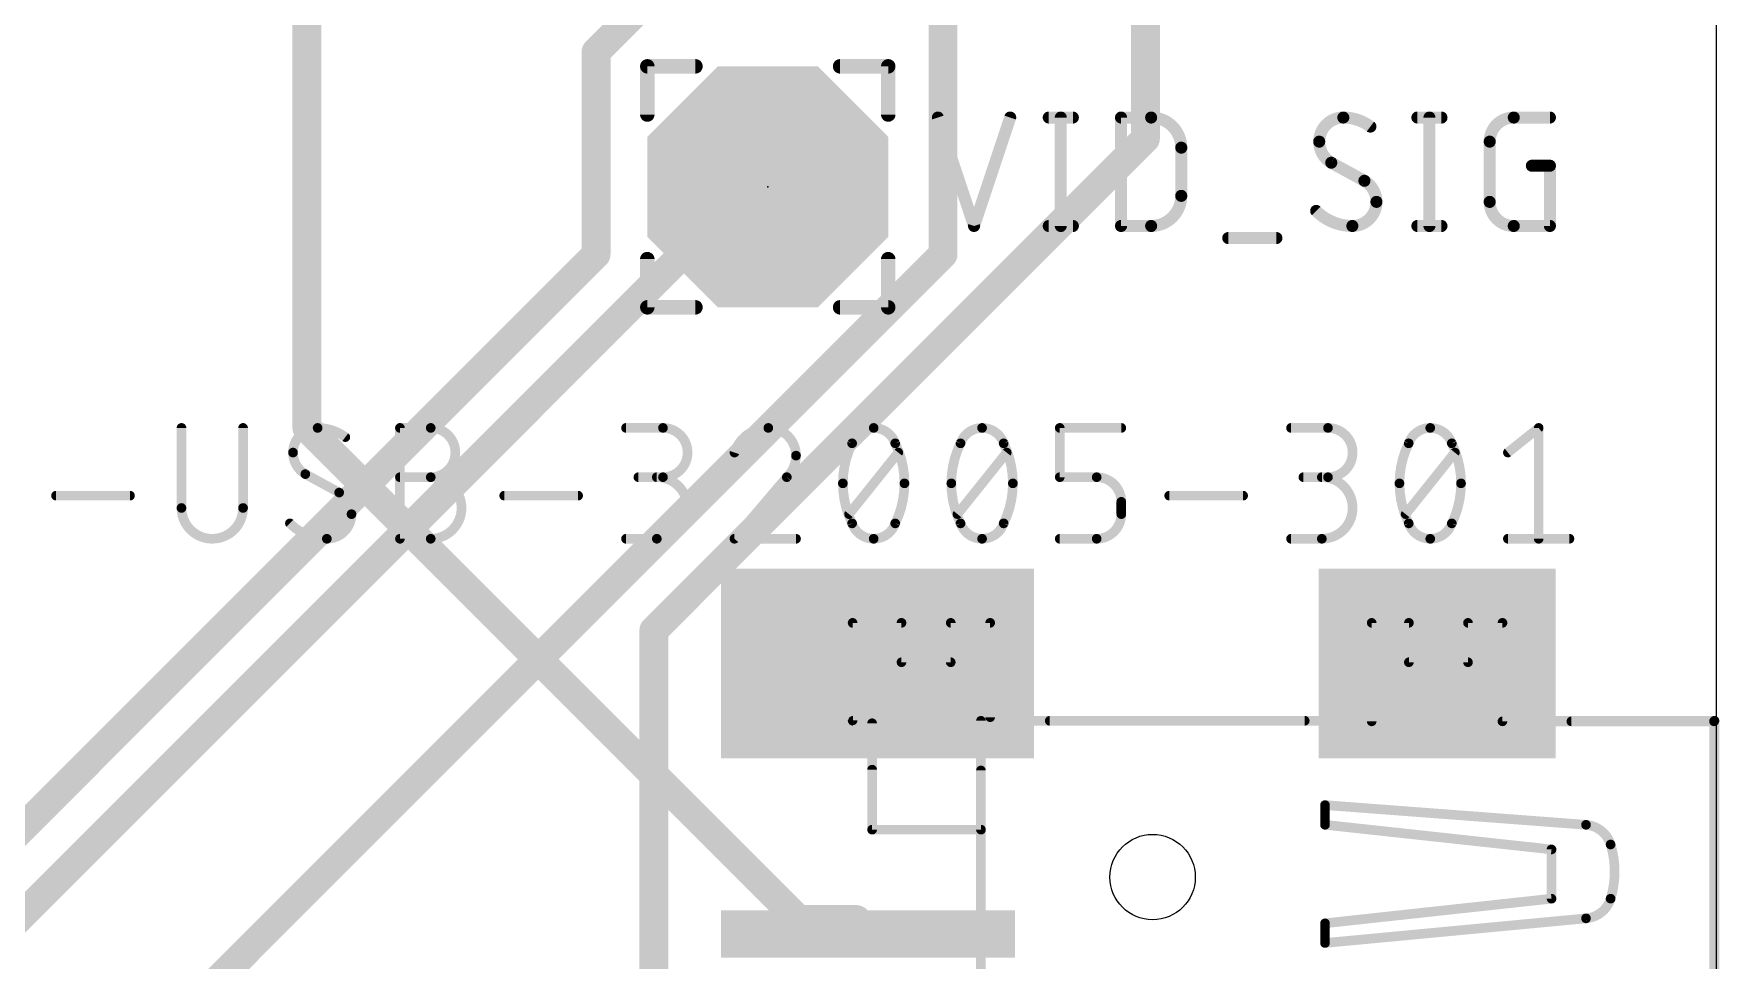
# Model space of a CAD drawing. Extents: x 0 to 88.5, y 0 to 67.
# Drawn here: x 70.76 to 88.53, y 10.85 to 20.61 of the extents above; entities that cross this region are included whole.
import ezdxf

# ---------------------------------------------------------------- set-up
doc = ezdxf.new("R2010")
doc.units = 0
for name, color, linetype in [('1', 12, 'CONTINUOUS'), ('16', 132, 'CONTINUOUS'), ('17', 110, 'CONTINUOUS'), ('20', 31, 'CONTINUOUS'), ('21', 253, 'CONTINUOUS'), ('23', 53, 'CONTINUOUS'), ('25', 253, 'CONTINUOUS'), ('27', 253, 'CONTINUOUS'), ('51', 253, 'CONTINUOUS')]:
    doc.layers.add(name, color=color, linetype=linetype)

# ---------------------------------------------------------------- blocks, each defined once
blk = doc.blocks.new('RECT')
blk.add_solid([(-0.5, -0.5), (0.5, -0.5), (-0.5, 0.5), (0.5, 0.5)])
blk = doc.blocks.new('OCTAGONP')
at = {"const_width": 0.5}
blk.add_lwpolyline([(-0.25, -0.1036), (-0.25, 0.1036), (-0.1036, 0.25), (0.1036, 0.25), (0.25, 0.1036), (0.25, -0.1036), (0.1036, -0.25), (-0.1036, -0.25), (-0.25, -0.1036), (-0.25, 0.1036)], dxfattribs=at)

msp = doc.modelspace()

# ---------------------------------------------------------------- linework, layer by layer
at = {"layer": '1', "const_width": 0.3048}
for points in [[(73.6416, 29.8704), (73.6416, 16.4592)], [(73.6416, 16.4592), (78.8232, 11.2776)], [(78.8232, 11.2776), (79.4328, 11.2776)], [(79.4328, 11.2776), (79.557, 11.125)]]:
    msp.add_lwpolyline(points, dxfattribs=at)
at = {"layer": '1', "const_width": 0.1524}
for points in [[(73.6955, 16.5131, 1), (73.5877, 16.4053)], [(73.5654, 16.4592, 1), (73.7178, 16.4592)], [(78.8232, 11.3538, 1), (78.8232, 11.2014)], [(78.7693, 11.2237, 1), (78.8771, 11.3315)], [(79.4919, 11.3257, 1), (79.3737, 11.2295)], [(79.4328, 11.2014, 1), (79.4328, 11.3538)], [(79.4979, 11.0769, 1), (79.6161, 11.1731)]]:
    msp.add_lwpolyline(points, format="xyb", dxfattribs=at)
at = {"layer": '16', "const_width": 0.3048}
for points in [[(80.3472, 54.2544), (80.3472, 18.288)], [(82.4808, 29.8704), (82.4808, 19.5072)], [(78.2136, 21.9456), (76.6896, 20.4216)], [(76.6896, 20.4216), (76.6896, 18.288)], [(82.4808, 19.5072), (77.2992, 14.3256)], [(78.2136, 18.8976), (62.6688, 3.3528)], [(78.2136, 18.8976), (78.5, 19)], [(76.6896, 18.288), (62.364, 3.9624)], [(80.3472, 18.288), (63.2784, 1.2192)], [(77.2992, 14.3256), (77.2992, 8.5344)]]:
    msp.add_lwpolyline(points, dxfattribs=at)
at = {"layer": '16', "const_width": 0.1524}
for points in [[(76.7658, 20.4216, 1), (76.6134, 20.4216)], [(76.6357, 20.4755, 1), (76.7435, 20.3677)], [(82.4046, 19.5072, 1), (82.557, 19.5072)], [(82.5347, 19.4533, 1), (82.4269, 19.5611)], [(78.1879, 18.9694, 1), (78.2393, 18.8258)], [(78.2675, 18.8437, 1), (78.1597, 18.9515)], [(78.5257, 18.9282, 1), (78.4743, 19.0718)], [(76.6134, 18.288, 1), (76.7658, 18.288)], [(76.7435, 18.2341, 1), (76.6357, 18.3419)], [(80.271, 18.288, 1), (80.4234, 18.288)], [(80.4011, 18.2341, 1), (80.2933, 18.3419)], [(77.3754, 14.3256, 1), (77.223, 14.3256)], [(77.2453, 14.3795, 1), (77.3531, 14.2717)]]:
    msp.add_lwpolyline(points, format="xyb", dxfattribs=at)
at = {"layer": '20'}
msp.add_line((88.5, 3), (88.5, 64), dxfattribs=at)
msp.add_circle((82.557, 11.725), 0.45, dxfattribs=at)
at = {"layer": '21'}
for points, const_width in [([(77.23, 20.27), (77.738, 20.27)], 0.1524), ([(77.23, 20.27), (77.23, 19.762)], 0.1524), ([(79.77, 20.27), (79.262, 20.27)], 0.1524), ([(79.77, 20.27), (79.77, 19.762)], 0.1524), ([(77.23, 17.73), (77.23, 18.238)], 0.1524), ([(79.77, 17.73), (79.77, 18.238)], 0.1524), ([(77.23, 17.73), (77.738, 17.73)], 0.1524), ([(79.262, 17.73), (79.77, 17.73)], 0.1524), ([(81.4728, 13.3722), (84.1601, 13.3722)], 0.1016), ([(88.4752, 13.3664), (86.9716, 13.3664)], 0.1016), ([(88.4752, 13.3665), (88.4752, 13.3664)], 0.1016), ([(88.4752, 13.3664), (88.4752, 5.6834)], 0.1016), ([(88.4798, 13.3723), (88.4798, 5.6777)], 0.1016), ([(79.5997, 12.8574), (79.5997, 12.2248)], 0.1016), ([(80.7472, 12.2249), (80.7472, 12.8492)], 0.1016), ([(84.3741, 12.4839), (87.1255, 12.2762)], 0.1016), ([(84.3741, 12.2762), (84.3741, 12.4839)], 0.1016), ([(79.5997, 12.2248), (80.7472, 12.2248)], 0.1016), ([(86.7621, 12.0167), (84.3741, 12.2762)], 0.1016), ([(86.7621, 11.4975), (86.7621, 12.0167)], 0.1016), ([(84.3741, 11.238), (86.7621, 11.4975)], 0.1016), ([(87.1255, 11.2899), (84.3741, 11.0303)], 0.1016), ([(84.3741, 11.0303), (84.3741, 11.238)], 0.1016)]:
    msp.add_lwpolyline(points, dxfattribs=dict(at, const_width=const_width))
for points, const_width in [([(77.23, 20.3081, 1), (77.23, 20.2319)], 0.0762), ([(77.2681, 20.27, 1), (77.1919, 20.27)], 0.0762), ([(77.738, 20.2319, 1), (77.738, 20.3081)], 0.0762), ([(79.262, 20.3081, 1), (79.262, 20.2319)], 0.0762), ([(79.8081, 20.27, 1), (79.7319, 20.27)], 0.0762), ([(79.77, 20.2319, 1), (79.77, 20.3081)], 0.0762), ([(77.1919, 19.762, 1), (77.2681, 19.762)], 0.0762), ([(79.7319, 19.762, 1), (79.8081, 19.762)], 0.0762), ([(77.2681, 18.238, 1), (77.1919, 18.238)], 0.0762), ([(79.8081, 18.238, 1), (79.7319, 18.238)], 0.0762), ([(77.23, 17.7681, 1), (77.23, 17.6919)], 0.0762), ([(77.738, 17.6919, 1), (77.738, 17.7681)], 0.0762), ([(79.262, 17.7681, 1), (79.262, 17.6919)], 0.0762), ([(79.77, 17.6919, 1), (79.77, 17.7681)], 0.0762), ([(77.1919, 17.73, 1), (77.2681, 17.73)], 0.0762), ([(79.7319, 17.73, 1), (79.8081, 17.73)], 0.0762), ([(81.4728, 13.3976, 1), (81.4728, 13.3468)], 0.0508), ([(84.1601, 13.3468, 1), (84.1601, 13.3976)], 0.0508), ([(86.9716, 13.3918, 1), (86.9716, 13.341)], 0.0508), ([(88.5006, 13.3665, 1), (88.4498, 13.3665)], 0.0508), ([(88.5006, 13.3664, 1), (88.4498, 13.3664)], 0.0508), ([(88.4498, 13.3664, 1), (88.5006, 13.3664)], 0.0508), ([(88.5052, 13.3723, 1), (88.4544, 13.3723)], 0.0508), ([(88.4752, 13.341, 1), (88.4752, 13.3918)], 0.0508), ([(79.6251, 12.8574, 1), (79.5743, 12.8574)], 0.0508), ([(80.7726, 12.8492, 1), (80.7218, 12.8492)], 0.0508), ([(84.376, 12.5092, 1), (84.3722, 12.4586)], 0.0508), ([(84.3995, 12.4839, 1), (84.3487, 12.4839)], 0.0508), ([(79.5997, 12.2502, 1), (79.5997, 12.1994)], 0.0508), ([(80.7472, 12.1994, 1), (80.7472, 12.2502)], 0.0508), ([(84.3768, 12.3015, 1), (84.3714, 12.2509)], 0.0508), ([(84.3487, 12.2762, 1), (84.3995, 12.2762)], 0.0508), ([(87.385, 12.0686, 0.3087), (87.1255, 12.2762)], 0.1016), ([(87.1274, 12.3015, 1), (87.1236, 12.2509)], 0.0508), ([(87.1236, 12.2509, 1), (87.1274, 12.3015)], 0.0508), ([(79.5743, 12.2248, 1), (79.6251, 12.2248)], 0.0508), ([(80.7218, 12.2249, 1), (80.7726, 12.2249)], 0.0508), ([(87.385, 11.4975, 0.1499), (87.385, 12.0686)], 0.1016), ([(87.4093, 12.076, 1), (87.3607, 12.0612)], 0.0508), ([(87.3607, 12.0612, 1), (87.4093, 12.076)], 0.0508), ([(86.7875, 12.0167, 1), (86.7367, 12.0167)], 0.0508), ([(86.7594, 11.9914, 1), (86.7648, 12.042)], 0.0508), ([(86.7367, 11.4975, 1), (86.7875, 11.4975)], 0.0508), ([(86.7648, 11.4722, 1), (86.7594, 11.5228)], 0.0508), ([(87.1255, 11.2899, 0.3087), (87.385, 11.4975)], 0.1016), ([(87.3607, 11.5049, 1), (87.4093, 11.4901)], 0.0508), ([(87.4093, 11.4901, 1), (87.3607, 11.5049)], 0.0508), ([(84.3995, 11.238, 1), (84.3487, 11.238)], 0.0508), ([(84.3714, 11.2633, 1), (84.3768, 11.2127)], 0.0508), ([(87.1236, 11.3152, 1), (87.1274, 11.2646)], 0.0508), ([(87.1279, 11.2646, 1), (87.1231, 11.3152)], 0.0508), ([(84.3717, 11.0556, 1), (84.3765, 11.005)], 0.0508), ([(84.3487, 11.0303, 1), (84.3995, 11.0303)], 0.0508)]:
    msp.add_lwpolyline(points, format="xyb", dxfattribs=dict(at, const_width=const_width))
at = {"layer": '23'}
msp.add_point((78.5, 19), dxfattribs=at)
at = {"layer": '25', "const_width": 0.127}
for points in [[(80.2935, 19.7305), (80.6745, 18.5875)], [(80.6745, 18.5875), (81.0555, 19.7305)], [(81.4619, 19.7305), (81.7159, 19.7305)], [(81.5889, 19.7305), (81.5889, 18.5875)], [(82.2239, 18.5875), (82.2239, 19.7305)], [(82.2239, 19.7305), (82.5414, 19.7305)], [(85.3481, 19.7305), (85.6021, 19.7305)], [(85.4751, 19.7305), (85.4751, 18.5875)], [(86.3641, 19.7305), (86.7451, 19.7305)], [(82.8589, 19.413), (82.8589, 18.905)], [(86.1101, 18.8415), (86.1101, 19.4765)], [(84.7893, 19.0638), (84.44, 19.2543)], [(86.5546, 19.2225), (86.7451, 19.2225)], [(86.7451, 19.2225), (86.7451, 18.5875)], [(81.4619, 18.5875), (81.7159, 18.5875)], [(82.5414, 18.5875), (82.2239, 18.5875)], [(83.3542, 18.4605), (83.8622, 18.4605)], [(85.3481, 18.5875), (85.6021, 18.5875)], [(86.7451, 18.5875), (86.3641, 18.5875)]]:
    msp.add_lwpolyline(points, dxfattribs=at)
at = {"layer": '25'}
for points, const_width in [([(80.3236, 19.7405, 1), (80.2634, 19.7205)], 0.0635), ([(81.0856, 19.7205, 1), (81.0254, 19.7405)], 0.0635), ([(81.4619, 19.7622, 1), (81.4619, 19.6988)], 0.0635), ([(81.6207, 19.7305, 1), (81.5572, 19.7305)], 0.0635), ([(81.7159, 19.6988, 1), (81.7159, 19.7622)], 0.0635), ([(82.2557, 19.7305, 1), (82.1921, 19.7305)], 0.0635), ([(82.2239, 19.7622, 1), (82.2239, 19.6988)], 0.0635), ([(82.8589, 19.413, 0.4142), (82.5414, 19.7305)], 0.127), ([(82.5414, 19.7622, 1), (82.5414, 19.6988)], 0.0635), ([(82.5414, 19.6988, 1), (82.5414, 19.7622)], 0.0635), ([(84.5671, 19.7305, 0.4142), (84.3131, 19.4765)], 0.127), ([(84.8528, 19.6352, 0.1623), (84.5671, 19.7305)], 0.127), ([(84.567, 19.7622, 1), (84.5671, 19.6988)], 0.0635), ([(84.5671, 19.6988, 1), (84.5671, 19.7622)], 0.0635), ([(85.3481, 19.7622, 1), (85.3481, 19.6988)], 0.0635), ([(85.5069, 19.7305, 1), (85.4433, 19.7305)], 0.0635), ([(85.6021, 19.6988, 1), (85.6021, 19.7622)], 0.0635), ([(86.3641, 19.7305, 0.4142), (86.1101, 19.4765)], 0.127), ([(86.3641, 19.7622, 1), (86.3641, 19.6988)], 0.0635), ([(86.3641, 19.6988, 1), (86.3641, 19.7622)], 0.0635), ([(86.7451, 19.6988, 1), (86.7451, 19.7622)], 0.0635), ([(84.8337, 19.6099, 1), (84.8719, 19.6606)], 0.0635), ([(82.8907, 19.413, 1), (82.8272, 19.413)], 0.0635), ([(82.8272, 19.413, 1), (82.8907, 19.413)], 0.0635), ([(84.3448, 19.4765, 1), (84.2813, 19.4765)], 0.0635), ([(84.2813, 19.4765, 1), (84.3448, 19.4765)], 0.0635), ([(84.3131, 19.4765, 0.2656), (84.44, 19.2543)], 0.127), ([(86.1419, 19.4765, 1), (86.0784, 19.4765)], 0.0635), ([(86.0784, 19.4765, 1), (86.1419, 19.4765)], 0.0635), ([(84.4553, 19.2821, 1), (84.4248, 19.2264)], 0.0635), ([(84.4239, 19.2269, 1), (84.4562, 19.2816)], 0.0635), ([(86.5546, 19.2542, 1), (86.5546, 19.1908)], 0.0635), ([(86.7769, 19.2225, 1), (86.7134, 19.2225)], 0.0635), ([(86.7451, 19.1908, 1), (86.7451, 19.2542)], 0.0635), ([(84.9163, 18.8415, 0.2656), (84.7893, 19.0638)], 0.127), ([(84.8054, 19.0911, 1), (84.7732, 19.0364)], 0.0635), ([(84.7741, 19.0359, 1), (84.8045, 19.0916)], 0.0635), ([(82.5414, 18.5875, 0.4142), (82.8589, 18.905)], 0.127), ([(82.8907, 18.905, 1), (82.8272, 18.905)], 0.0635), ([(82.8272, 18.905, 1), (82.8907, 18.905)], 0.0635), ([(84.6623, 18.5875, 0.4142), (84.9163, 18.8415)], 0.127), ([(84.9481, 18.8415, 1), (84.8846, 18.8415)], 0.0635), ([(84.8846, 18.8415, 1), (84.9481, 18.8415)], 0.0635), ([(86.1101, 18.8415, 0.4142), (86.3641, 18.5875)], 0.127), ([(86.1419, 18.8415, 1), (86.0784, 18.8415)], 0.0635), ([(86.0784, 18.8415, 1), (86.1419, 18.8415)], 0.0635), ([(84.2813, 18.7462, 0.2), (84.6623, 18.5875)], 0.127), ([(84.3038, 18.7686, 1), (84.2588, 18.7239)], 0.0635), ([(80.6444, 18.5975, 1), (80.7046, 18.5775)], 0.0635), ([(80.6444, 18.5775, 1), (80.7046, 18.5975)], 0.0635), ([(81.4619, 18.6193, 1), (81.4619, 18.5558)], 0.0635), ([(81.5572, 18.5875, 1), (81.6207, 18.5875)], 0.0635), ([(81.7159, 18.5558, 1), (81.7159, 18.6193)], 0.0635), ([(82.1921, 18.5875, 1), (82.2557, 18.5875)], 0.0635), ([(82.2239, 18.6193, 1), (82.2239, 18.5558)], 0.0635), ([(82.5414, 18.6193, 1), (82.5414, 18.5558)], 0.0635), ([(82.5414, 18.5558, 1), (82.5414, 18.6193)], 0.0635), ([(83.3542, 18.4922, 1), (83.3542, 18.4288)], 0.0635), ([(83.8622, 18.4288, 1), (83.8622, 18.4922)], 0.0635), ([(84.6623, 18.6193, 1), (84.6623, 18.5558)], 0.0635), ([(84.6623, 18.5558, 1), (84.6623, 18.6193)], 0.0635), ([(85.3481, 18.6193, 1), (85.3481, 18.5558)], 0.0635), ([(85.4433, 18.5875, 1), (85.5069, 18.5875)], 0.0635), ([(85.6021, 18.5558, 1), (85.6021, 18.6193)], 0.0635), ([(86.3641, 18.6193, 1), (86.3641, 18.5558)], 0.0635), ([(86.3641, 18.5558, 1), (86.3641, 18.6193)], 0.0635), ([(86.7134, 18.5875, 1), (86.7769, 18.5875)], 0.0635), ([(86.7451, 18.5558, 1), (86.7451, 18.6193)], 0.0635)]:
    msp.add_lwpolyline(points, format="xyb", dxfattribs=dict(at, const_width=const_width))
at = {"layer": '27', "const_width": 0.1016}
for points in [[(72.3194, 16.4592), (72.3194, 15.6154)], [(72.9685, 15.6154), (72.9685, 16.4592)], [(74.6223, 15.2908), (74.6223, 16.4592)], [(74.6223, 16.4592), (74.9469, 16.4592)], [(77.0057, 16.4592), (77.3952, 16.4592)], [(81.5777, 15.9399), (81.5777, 16.4592)], [(81.5777, 16.4592), (82.2268, 16.4592)], [(84.0161, 16.4592), (84.4056, 16.4592)], [(86.3021, 16.1996), (86.6266, 16.4592)], [(86.6266, 16.4592), (86.6266, 15.2908)], [(79.3566, 15.5504), (79.8759, 16.1996)], [(80.4996, 15.5504), (81.0189, 16.1996)], [(85.224, 15.5504), (85.7433, 16.1996)], [(73.9817, 15.7776), (73.6247, 15.9724)], [(74.6223, 15.9399), (74.9469, 15.9399)], [(77.3952, 15.9399), (77.1355, 15.9399)], [(78.7005, 15.9399), (78.1487, 15.2908)], [(81.9672, 15.9399), (81.5777, 15.9399)], [(84.4056, 15.9399), (84.1459, 15.9399)], [(70.9972, 15.7452), (71.7761, 15.7452)], [(75.7216, 15.7452), (76.5005, 15.7452)], [(82.2268, 15.5504), (82.2268, 15.6803)], [(82.732, 15.7452), (83.5109, 15.7452)], [(74.9469, 15.2908), (74.6223, 15.2908)], [(77.0057, 15.2908), (77.3303, 15.2908)], [(78.1487, 15.2908), (78.7978, 15.2908)], [(81.5777, 15.2908), (81.9672, 15.2908)], [(84.0161, 15.2908), (84.3407, 15.2908)], [(86.3021, 15.2908), (86.9512, 15.2908)]]:
    msp.add_lwpolyline(points, dxfattribs=at)
at = {"layer": '27'}
for points, const_width in [([(72.3448, 16.4592, 1), (72.294, 16.4592)], 0.0508), ([(72.9939, 16.4592, 1), (72.9431, 16.4592)], 0.0508), ([(73.7545, 16.4592, 0.4142), (73.4949, 16.1996)], 0.1016), ([(74.0466, 16.3618, 0.1623), (73.7545, 16.4592)], 0.1016), ([(73.7545, 16.4846, 1), (73.7545, 16.4338)], 0.0508), ([(73.7545, 16.4338, 1), (73.7545, 16.4846)], 0.0508), ([(74.0314, 16.3415, 1), (74.0619, 16.3822)], 0.0508), ([(74.6478, 16.4592, 1), (74.5969, 16.4592)], 0.0508), ([(74.6223, 16.4846, 1), (74.6223, 16.4338)], 0.0508), ([(74.9469, 15.9399, 1), (74.9469, 16.4592)], 0.1016), ([(74.9469, 16.4846, 1), (74.9469, 16.4338)], 0.0508), ([(74.9469, 16.4338, 1), (74.9469, 16.4846)], 0.0508), ([(77.0057, 16.4846, 1), (77.0057, 16.4338)], 0.0508), ([(77.3952, 15.9399, 1), (77.3952, 16.4592)], 0.1016), ([(77.3952, 16.4846, 1), (77.3952, 16.4338)], 0.0508), ([(77.3952, 16.4338, 1), (77.3952, 16.4846)], 0.0508), ([(78.5057, 16.4592, 0.3252), (78.1487, 16.1996)], 0.1016), ([(78.7978, 16.1671, 0.4142), (78.5057, 16.4592)], 0.1016), ([(78.5057, 16.4846, 1), (78.5057, 16.4338)], 0.0508), ([(78.5057, 16.4338, 1), (78.5057, 16.4846)], 0.0508), ([(79.3891, 16.2969, 0.1139), (79.2917, 15.875)], 0.1016), ([(79.6163, 16.4592, 0.3205), (79.3891, 16.2969)], 0.1016), ([(79.4119, 16.2858, 1), (79.3662, 16.3081)], 0.0508), ([(79.8435, 16.2969, 0.3205), (79.6163, 16.4592)], 0.1016), ([(79.6163, 16.4846, 1), (79.6163, 16.4338)], 0.0508), ([(79.6163, 16.4338, 1), (79.6163, 16.4846)], 0.0508), ([(79.8663, 16.3081, 1), (79.8206, 16.2858)], 0.0508), ([(79.9408, 15.875, 0.1139), (79.8435, 16.2969)], 0.1016), ([(80.5321, 16.2969, 0.1139), (80.4347, 15.875)], 0.1016), ([(80.7593, 16.4592, 0.3205), (80.5321, 16.2969)], 0.1016), ([(80.5549, 16.2858, 1), (80.5092, 16.3081)], 0.0508), ([(80.9864, 16.2969, 0.3205), (80.7593, 16.4592)], 0.1016), ([(80.7593, 16.4846, 1), (80.7593, 16.4338)], 0.0508), ([(80.7593, 16.4338, 1), (80.7593, 16.4846)], 0.0508), ([(81.0093, 16.3081, 1), (80.9636, 16.2858)], 0.0508), ([(81.0838, 15.875, 0.1139), (80.9864, 16.2969)], 0.1016), ([(81.6031, 16.4592, 1), (81.5523, 16.4592)], 0.0508), ([(81.5777, 16.4846, 1), (81.5777, 16.4338)], 0.0508), ([(82.2268, 16.4338, 1), (82.2268, 16.4846)], 0.0508), ([(84.0161, 16.4846, 1), (84.0161, 16.4338)], 0.0508), ([(84.4056, 15.9399, 1), (84.4056, 16.4592)], 0.1016), ([(84.4056, 16.4846, 1), (84.4056, 16.4338)], 0.0508), ([(84.4056, 16.4338, 1), (84.4056, 16.4846)], 0.0508), ([(85.2565, 16.2969, 0.1139), (85.1591, 15.875)], 0.1016), ([(85.4836, 16.4592, 0.3205), (85.2565, 16.2969)], 0.1016), ([(85.2793, 16.2858, 1), (85.2336, 16.3081)], 0.0508), ([(85.7108, 16.2969, 0.3205), (85.4836, 16.4592)], 0.1016), ([(85.4836, 16.4846, 1), (85.4836, 16.4338)], 0.0508), ([(85.4836, 16.4338, 1), (85.4836, 16.4846)], 0.0508), ([(85.7337, 16.3081, 1), (85.688, 16.2858)], 0.0508), ([(85.8082, 15.875, 0.1139), (85.7108, 16.2969)], 0.1016), ([(86.652, 16.4592, 1), (86.6012, 16.4592)], 0.0508), ([(86.6425, 16.4394, 1), (86.6108, 16.479)], 0.0508), ([(73.4949, 16.1996, 0.2656), (73.6247, 15.9724)], 0.1016), ([(73.5203, 16.1996, 1), (73.4695, 16.1996)], 0.0508), ([(73.4695, 16.1996, 1), (73.5203, 16.1996)], 0.0508), ([(78.1245, 16.2074, 1), (78.1729, 16.1917)], 0.0508), ([(78.7005, 15.9399, 0.2053), (78.7978, 16.1671)], 0.1016), ([(78.8232, 16.1671, 1), (78.7724, 16.1671)], 0.0508), ([(78.7724, 16.1671, 1), (78.8232, 16.1671)], 0.0508), ([(79.365, 16.3052, 1), (79.4131, 16.2887)], 0.0508), ([(79.8194, 16.2887, 1), (79.8675, 16.3052)], 0.0508), ([(79.8957, 16.1837, 1), (79.8561, 16.2154)], 0.0508), ([(80.508, 16.3052, 1), (80.5561, 16.2887)], 0.0508), ([(80.9624, 16.2887, 1), (81.0105, 16.3052)], 0.0508), ([(81.0387, 16.1837, 1), (80.9991, 16.2154)], 0.0508), ([(85.2324, 16.3052, 1), (85.2805, 16.2887)], 0.0508), ([(85.6868, 16.2887, 1), (85.7349, 16.3052)], 0.0508), ([(85.7631, 16.1837, 1), (85.7235, 16.2154)], 0.0508), ([(86.2862, 16.2194, 1), (86.318, 16.1797)], 0.0508), ([(73.6369, 15.9947, 1), (73.6125, 15.9501)], 0.0508), ([(73.6118, 15.9505, 1), (73.6376, 15.9942)], 0.0508), ([(74.1115, 15.5504, 0.2656), (73.9817, 15.7776)], 0.1016), ([(73.9946, 15.7995, 1), (73.9688, 15.7557)], 0.0508), ([(73.9695, 15.7553, 1), (73.9939, 15.7999)], 0.0508), ([(74.6223, 15.9653, 1), (74.6223, 15.9145)], 0.0508), ([(74.9469, 15.2908, 1), (74.9469, 15.9399)], 0.1016), ([(74.9469, 15.9653, 1), (74.9469, 15.9145)], 0.0508), ([(74.9469, 15.9653, 1), (74.9469, 15.9145)], 0.0508), ([(74.9469, 15.9145, 1), (74.9469, 15.9653)], 0.0508), ([(77.1355, 15.9653, 1), (77.1355, 15.9145)], 0.0508), ([(77.3303, 15.2908, 1), (77.3303, 15.9399)], 0.1016), ([(77.3303, 15.9653, 1), (77.3303, 15.9145)], 0.0508), ([(77.3952, 15.9653, 1), (77.3952, 15.9145)], 0.0508), ([(77.3952, 15.9145, 1), (77.3952, 15.9653)], 0.0508), ([(78.6829, 15.9583, 1), (78.718, 15.9215)], 0.0508), ([(78.7198, 15.9235, 1), (78.6811, 15.9564)], 0.0508), ([(79.2917, 15.875, 0.1139), (79.3891, 15.4531)], 0.1016), ([(79.3171, 15.875, 1), (79.2663, 15.875)], 0.0508), ([(79.2663, 15.875, 1), (79.3171, 15.875)], 0.0508), ([(79.8435, 15.4531, 0.1139), (79.9408, 15.875)], 0.1016), ([(79.9662, 15.875, 1), (79.9154, 15.875)], 0.0508), ([(79.9154, 15.875, 1), (79.9662, 15.875)], 0.0508), ([(80.4347, 15.875, 0.1139), (80.5321, 15.4531)], 0.1016), ([(80.4601, 15.875, 1), (80.4093, 15.875)], 0.0508), ([(80.4093, 15.875, 1), (80.4601, 15.875)], 0.0508), ([(80.9864, 15.4531, 0.1139), (81.0838, 15.875)], 0.1016), ([(81.1092, 15.875, 1), (81.0584, 15.875)], 0.0508), ([(81.0584, 15.875, 1), (81.1092, 15.875)], 0.0508), ([(81.5777, 15.9653, 1), (81.5777, 15.9145)], 0.0508), ([(81.5523, 15.9399, 1), (81.6031, 15.9399)], 0.0508), ([(82.2268, 15.6803, 0.4142), (81.9672, 15.9399)], 0.1016), ([(81.9672, 15.9653, 1), (81.9672, 15.9145)], 0.0508), ([(81.9672, 15.9145, 1), (81.9672, 15.9653)], 0.0508), ([(84.1459, 15.9653, 1), (84.1459, 15.9145)], 0.0508), ([(84.3407, 15.2908, 1), (84.3407, 15.9399)], 0.1016), ([(84.3407, 15.9653, 1), (84.3407, 15.9145)], 0.0508), ([(84.4056, 15.9653, 1), (84.4056, 15.9145)], 0.0508), ([(84.4056, 15.9145, 1), (84.4056, 15.9653)], 0.0508), ([(85.1591, 15.875, 0.1139), (85.2565, 15.4531)], 0.1016), ([(85.1845, 15.875, 1), (85.1337, 15.875)], 0.0508), ([(85.1337, 15.875, 1), (85.1845, 15.875)], 0.0508), ([(85.7108, 15.4531, 0.1139), (85.8082, 15.875)], 0.1016), ([(85.8336, 15.875, 1), (85.7828, 15.875)], 0.0508), ([(85.7828, 15.875, 1), (85.8336, 15.875)], 0.0508), ([(70.9972, 15.7706, 1), (70.9972, 15.7198)], 0.0508), ([(71.7761, 15.7198, 1), (71.7761, 15.7706)], 0.0508), ([(72.3194, 15.6154, 1), (72.9685, 15.6154)], 0.1016), ([(72.3448, 15.6154, 1), (72.294, 15.6154)], 0.0508), ([(72.294, 15.6154, 1), (72.3448, 15.6154)], 0.0508), ([(72.9939, 15.6154, 1), (72.9431, 15.6154)], 0.0508), ([(72.9431, 15.6154, 1), (72.9939, 15.6154)], 0.0508), ([(75.7216, 15.7706, 1), (75.7216, 15.7198)], 0.0508), ([(76.5005, 15.7198, 1), (76.5005, 15.7706)], 0.0508), ([(82.2522, 15.6803, 1), (82.2014, 15.6803)], 0.0508), ([(82.2014, 15.6803, 1), (82.2522, 15.6803)], 0.0508), ([(82.732, 15.7706, 1), (82.732, 15.7198)], 0.0508), ([(83.5109, 15.7198, 1), (83.5109, 15.7706)], 0.0508), ([(73.4624, 15.4531, 0.2), (73.8519, 15.2908)], 0.1016), ([(73.4805, 15.471, 1), (73.4444, 15.4352)], 0.0508), ([(73.8519, 15.2908, 0.4142), (74.1115, 15.5504)], 0.1016), ([(74.1369, 15.5504, 1), (74.0861, 15.5504)], 0.0508), ([(74.0861, 15.5504, 1), (74.1369, 15.5504)], 0.0508), ([(79.3368, 15.5663, 1), (79.3764, 15.5346)], 0.0508), ([(79.4131, 15.4613, 1), (79.365, 15.4448)], 0.0508), ([(79.3891, 15.4531, 0.3205), (79.6163, 15.2908)], 0.1016), ([(79.3662, 15.4419, 1), (79.4119, 15.4642)], 0.0508), ([(79.6163, 15.2908, 0.3205), (79.8434, 15.4531)], 0.1016), ([(79.8206, 15.4642, 1), (79.8663, 15.4419)], 0.0508), ([(79.8675, 15.4448, 1), (79.8194, 15.4613)], 0.0508), ([(80.4798, 15.5663, 1), (80.5194, 15.5346)], 0.0508), ([(80.5561, 15.4613, 1), (80.508, 15.4448)], 0.0508), ([(80.5321, 15.4531, 0.3205), (80.7593, 15.2908)], 0.1016), ([(80.5092, 15.4419, 1), (80.5549, 15.4642)], 0.0508), ([(80.7593, 15.2908, 0.3205), (80.9864, 15.4531)], 0.1016), ([(80.9636, 15.4642, 1), (81.0093, 15.4419)], 0.0508), ([(81.0105, 15.4448, 1), (80.9624, 15.4613)], 0.0508), ([(81.9672, 15.2908, 0.4142), (82.2268, 15.5504)], 0.1016), ([(82.2522, 15.5504, 1), (82.2014, 15.5504)], 0.0508), ([(82.2014, 15.5504, 1), (82.2522, 15.5504)], 0.0508), ([(85.2042, 15.5663, 1), (85.2438, 15.5346)], 0.0508), ([(85.2805, 15.4613, 1), (85.2324, 15.4448)], 0.0508), ([(85.2565, 15.4531, 0.3205), (85.4836, 15.2908)], 0.1016), ([(85.2336, 15.4419, 1), (85.2793, 15.4642)], 0.0508), ([(85.4836, 15.2908, 0.3205), (85.7108, 15.4531)], 0.1016), ([(85.688, 15.4642, 1), (85.7337, 15.4419)], 0.0508), ([(85.7349, 15.4448, 1), (85.6868, 15.4613)], 0.0508), ([(73.8519, 15.3162, 1), (73.8519, 15.2654)], 0.0508), ([(73.8519, 15.2654, 1), (73.8519, 15.3162)], 0.0508), ([(74.6223, 15.3162, 1), (74.6223, 15.2654)], 0.0508), ([(74.5969, 15.2908, 1), (74.6478, 15.2908)], 0.0508), ([(74.9469, 15.3162, 1), (74.9469, 15.2654)], 0.0508), ([(74.9469, 15.2654, 1), (74.9469, 15.3162)], 0.0508), ([(77.0057, 15.3162, 1), (77.0057, 15.2654)], 0.0508), ([(77.3303, 15.3162, 1), (77.3303, 15.2654)], 0.0508), ([(77.3303, 15.2654, 1), (77.3303, 15.3162)], 0.0508), ([(78.1487, 15.3162, 1), (78.1487, 15.2654)], 0.0508), ([(78.1294, 15.3073, 1), (78.1681, 15.2743)], 0.0508), ([(78.7978, 15.2654, 1), (78.7978, 15.3162)], 0.0508), ([(79.6163, 15.3162, 1), (79.6163, 15.2654)], 0.0508), ([(79.6163, 15.2654, 1), (79.6163, 15.3162)], 0.0508), ([(80.7593, 15.3162, 1), (80.7593, 15.2654)], 0.0508), ([(80.7593, 15.2654, 1), (80.7593, 15.3162)], 0.0508), ([(81.5777, 15.3162, 1), (81.5777, 15.2654)], 0.0508), ([(81.9672, 15.3162, 1), (81.9672, 15.2654)], 0.0508), ([(81.9672, 15.2654, 1), (81.9672, 15.3162)], 0.0508), ([(84.0161, 15.3162, 1), (84.0161, 15.2654)], 0.0508), ([(84.3407, 15.3162, 1), (84.3407, 15.2654)], 0.0508), ([(84.3407, 15.2654, 1), (84.3407, 15.3162)], 0.0508), ([(85.4836, 15.3162, 1), (85.4836, 15.2654)], 0.0508), ([(85.4836, 15.2654, 1), (85.4836, 15.3162)], 0.0508), ([(86.3021, 15.3162, 1), (86.3021, 15.2654)], 0.0508), ([(86.6012, 15.2908, 1), (86.652, 15.2908)], 0.0508), ([(86.9512, 15.2654, 1), (86.9512, 15.3162)], 0.0508)]:
    msp.add_lwpolyline(points, format="xyb", dxfattribs=dict(at, const_width=const_width))
at = {"layer": '51'}
for points, const_width in [([(78.5, 17.984, 1), (78.5, 20.016, 1), (78.5, 17.984)], 0.1524), ([(79.3943, 14.4301, 1), (79.3943, 14.3793)], 0.0508), ([(79.4197, 14.4047, 1), (79.3689, 14.4047)], 0.0508), ([(79.935, 14.4047, 1), (79.8842, 14.4047)], 0.0508), ([(79.9096, 14.3793, 1), (79.9096, 14.4301)], 0.0508), ([(80.4287, 14.4301, 1), (80.4287, 14.3793)], 0.0508), ([(80.4541, 14.4047, 1), (80.4033, 14.4047)], 0.0508), ([(80.8694, 14.4047, 1), (80.8186, 14.4047)], 0.0508), ([(80.844, 14.3793, 1), (80.844, 14.4301)], 0.0508), ([(84.8663, 14.4301, 1), (84.8663, 14.3793)], 0.0508), ([(84.8917, 14.4047, 1), (84.8409, 14.4047)], 0.0508), ([(85.2839, 14.4047, 1), (85.2331, 14.4047)], 0.0508), ([(85.2585, 14.3793, 1), (85.2585, 14.4301)], 0.0508), ([(85.8815, 14.4301, 1), (85.8815, 14.3793)], 0.0508), ([(85.9069, 14.4047, 1), (85.8561, 14.4047)], 0.0508), ([(86.2703, 14.4047, 1), (86.2195, 14.4047)], 0.0508), ([(86.2449, 14.3793, 1), (86.2449, 14.4301)], 0.0508), ([(79.9096, 14.0148, 1), (79.9096, 13.964)], 0.0508), ([(80.4287, 13.964, 1), (80.4287, 14.0148)], 0.0508), ([(85.2585, 14.0148, 1), (85.2585, 13.964)], 0.0508), ([(85.8815, 13.964, 1), (85.8815, 14.0148)], 0.0508), ([(79.8842, 13.9894, 1), (79.935, 13.9894)], 0.0508), ([(80.4033, 13.9894, 1), (80.4541, 13.9894)], 0.0508), ([(85.2331, 13.9894, 1), (85.2839, 13.9894)], 0.0508), ([(85.8561, 13.9894, 1), (85.9069, 13.9894)], 0.0508), ([(79.3689, 13.3768, 1), (79.4197, 13.3768)], 0.0508), ([(79.3973, 13.3977, 1), (79.3973, 13.3469)], 0.0508), ([(79.6251, 13.3467, 1), (79.5743, 13.3467)], 0.0508), ([(80.7726, 13.3723, 1), (80.7218, 13.3723)], 0.0508), ([(80.8186, 13.4105, 1), (80.8694, 13.4105)], 0.0508), ([(84.8409, 13.3664, 1), (84.8917, 13.3664)], 0.0508), ([(86.2449, 13.3918, 1), (86.2449, 13.341)], 0.0508), ([(86.2195, 13.3664, 1), (86.2703, 13.3664)], 0.0508), ([(88.4752, 13.341, 1), (88.4752, 13.3918)], 0.0508), ([(88.4798, 13.3469, 1), (88.4798, 13.3977)], 0.0508), ([(79.5743, 12.2248, 1), (79.6251, 12.2248)], 0.0508)]:
    msp.add_lwpolyline(points, format="xyb", dxfattribs=dict(at, const_width=const_width))
at = {"layer": '51', "const_width": 0.1016}
for points in [[(79.9096, 14.4047), (79.3943, 14.4047)], [(79.3943, 14.4047), (79.3943, 13.3768)], [(79.9096, 13.9894), (79.9096, 14.4047)], [(80.844, 14.4047), (80.4287, 14.4047)], [(80.4287, 14.4047), (80.4287, 13.9894)], [(80.844, 13.4105), (80.844, 14.4047)], [(85.2585, 14.4047), (84.8663, 14.4047)], [(84.8663, 14.4047), (84.8663, 13.3664)], [(85.2585, 13.9894), (85.2585, 14.4047)], [(86.2449, 14.4047), (85.8815, 14.4047)], [(85.8815, 14.4047), (85.8815, 13.9894)], [(86.2449, 13.3664), (86.2449, 14.4047)], [(80.4287, 13.9894), (79.9096, 13.9894)], [(85.8815, 13.9894), (85.2585, 13.9894)], [(79.3973, 13.3723), (88.4798, 13.3723)], [(79.5997, 13.3467), (79.5997, 12.2248)], [(80.7472, 5.7452), (80.7472, 13.3723)], [(88.4752, 13.3664), (86.2449, 13.3664)]]:
    msp.add_lwpolyline(points, dxfattribs=at)

# ---------------------------------------------------------------- block references
at = {"layer": '1', "rotation": 180}
for p, xscale, yscale in [((79.657, 13.975), 3.3, 2), ((85.557, 13.975), 2.5, 2), ((79.557, 11.125), 3.1, 0.5)]:
    msp.add_blockref('RECT', p, dxfattribs=dict(at, xscale=xscale, yscale=yscale))
at = {"layer": '17', "xscale": 2.54, "yscale": 2.54}
msp.add_blockref('OCTAGONP', (78.5, 19), dxfattribs=at)
msp.add_blockref('OCTAGONP', (78.5, 19), dxfattribs=at)

doc.saveas('drawing.dxf')
